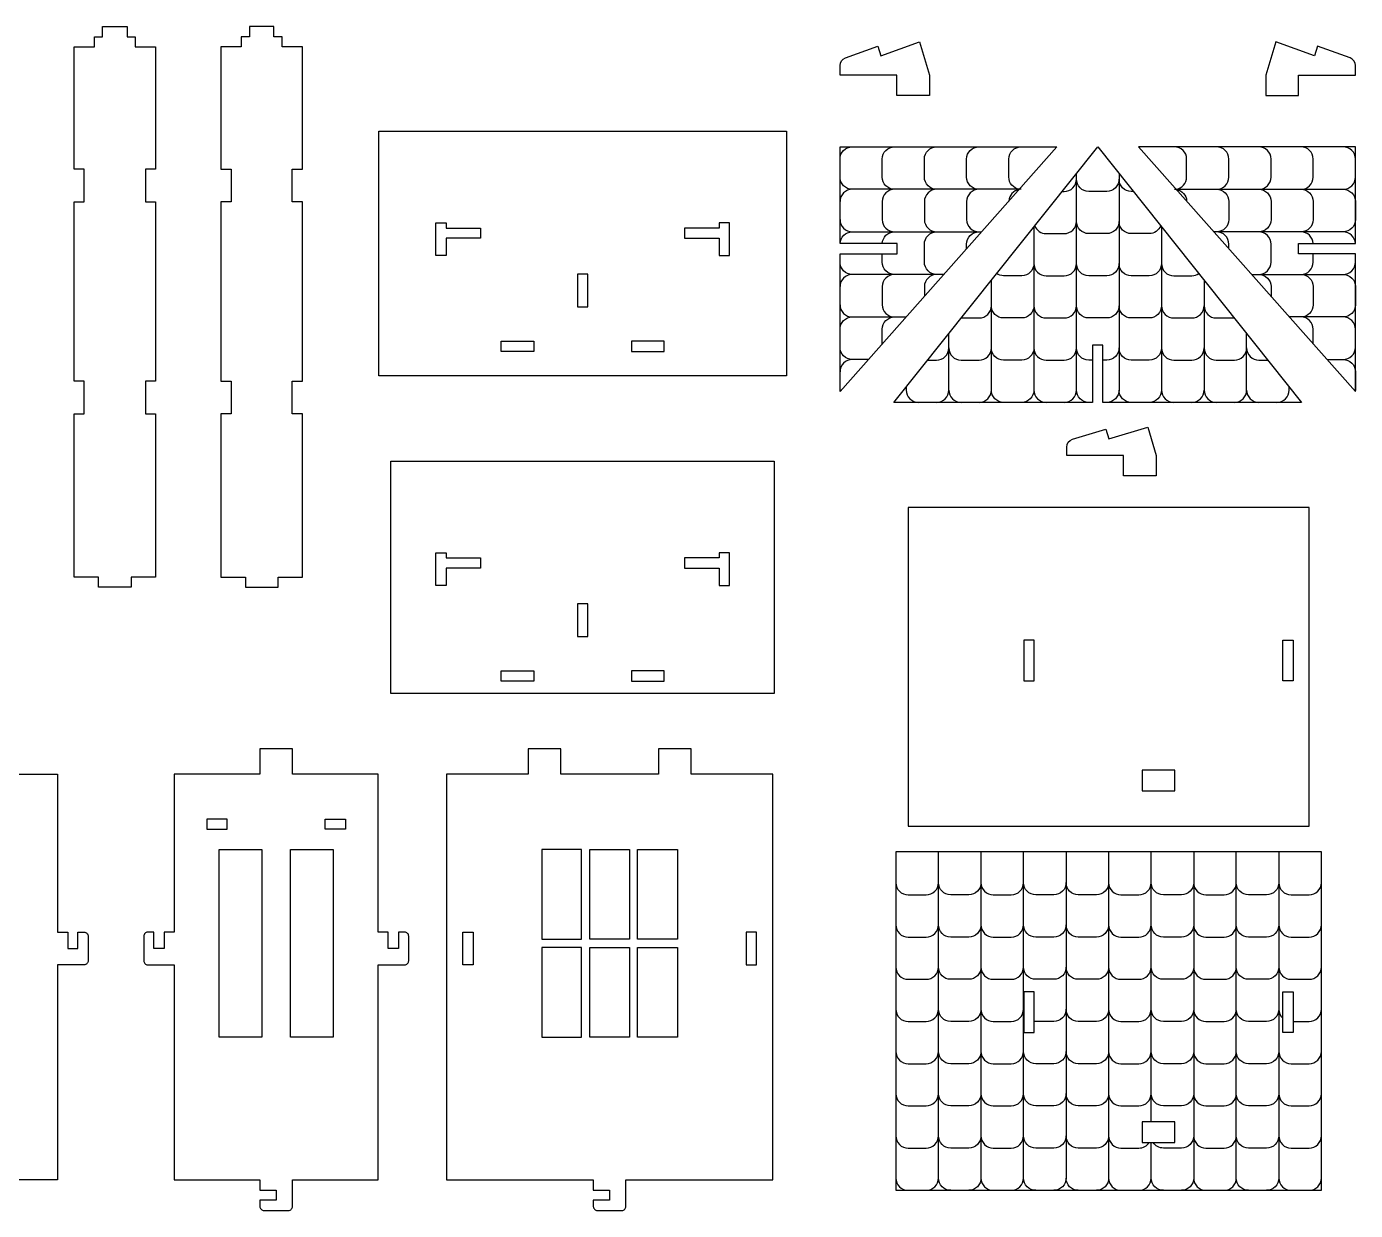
# Model space of a CAD drawing. Extents: x -798 to 1523, y 1114 to 3070.
# Drawn here: x 735 to 1518, y 1114 to 1811 of the extents above; entities that cross this region are included whole.
import ezdxf

# ---------------------------------------------------------------- set-up
doc = ezdxf.new("R2010")
doc.units = 0
doc.header["$MEASUREMENT"] = 0
doc.layers.add('LAYER1', color=18, linetype='CONTINUOUS')

msp = doc.modelspace()

# ---------------------------------------------------------------- linework, layer by layer
at = {"layer": 'LAYER1'}
for points in [[(811.39, 1727.25), (805.39, 1727.25), (805.39, 1708.05), (811.39, 1708.05), (811.39, 1602.45), (805.39, 1602.45), (805.39, 1583.25), (811.39, 1583.25), (811.39, 1487.25), (796.99, 1487.25), (796.99, 1481.25), (777.79, 1481.25), (777.79, 1487.25), (763.39, 1487.25), (763.39, 1583.25), (769.39, 1583.25), (769.39, 1602.45), (763.39, 1602.45), (763.39, 1708.05), (769.39, 1708.05), (769.39, 1727.25), (763.39, 1727.25), (763.39, 1799.25), (775.39, 1799.25), (775.39, 1805.25), (780.19, 1805.25), (780.19, 1811.25), (794.59, 1811.25), (794.59, 1805.25), (799.39, 1805.25), (799.39, 1799.25), (811.39, 1799.25)], [(849.83, 1727.25), (855.83, 1727.25), (855.83, 1708.05), (849.83, 1708.05), (849.83, 1602.45), (855.83, 1602.45), (855.83, 1583.25), (849.83, 1583.25), (849.83, 1487.25), (864.23, 1487.25), (864.23, 1481.25), (883.43, 1481.25), (883.43, 1487.25), (897.83, 1487.25), (897.83, 1583.25), (891.83, 1583.25), (891.83, 1602.45), (897.83, 1602.45), (897.83, 1708.05), (891.83, 1708.05), (891.83, 1727.25), (897.83, 1727.25), (897.83, 1799.25), (885.83, 1799.25), (885.83, 1805.25), (881.03, 1805.25), (881.03, 1811.25), (866.63, 1811.25), (866.63, 1805.25), (861.83, 1805.25), (861.83, 1799.25), (849.83, 1799.25)], [(942.74, 1749.64), (1182.74, 1749.64), (1182.74, 1605.64), (942.74, 1605.64)], [(1214.29, 1677.5), (1247.89, 1677.5), (1247.89, 1683.5), (1214.29, 1683.5), (1214.29, 1740.5), (1341.99, 1740.5), (1214.29, 1596.5)], [(1245.99, 1590.04), (1365.99, 1740.5), (1485.99, 1590.04), (1368.99, 1590.04), (1368.99, 1623.64), (1362.99, 1623.64), (1362.99, 1590.04)], [(1517.69, 1677.5), (1484.09, 1677.5), (1484.09, 1683.5), (1517.69, 1683.5), (1517.69, 1740.5), (1389.99, 1740.5), (1517.69, 1596.5)], [(982.34, 1692.64), (1002.65, 1692.64), (1002.65, 1686.64), (982.34, 1686.64), (982.34, 1676.44), (976.34, 1676.44), (976.34, 1695.64), (982.34, 1695.64)], [(1143.14, 1692.64), (1122.82, 1692.64), (1122.82, 1686.64), (1143.14, 1686.64), (1143.14, 1676.44), (1149.14, 1676.44), (1149.14, 1695.64), (1143.14, 1695.64)], [(1065.74, 1665.55), (1059.74, 1665.55), (1059.74, 1646.35), (1065.74, 1646.35)], [(1014.74, 1620.04), (1014.74, 1626.04), (1033.94, 1626.04), (1033.94, 1620.04)], [(1110.74, 1620.04), (1110.74, 1626.04), (1091.54, 1626.04), (1091.54, 1620.04)], [(949.94, 1555.52), (1175.54, 1555.52), (1175.54, 1418.72), (949.94, 1418.72)], [(1490.55, 1528.22), (1254.37, 1528.22), (1254.37, 1340.54), (1490.55, 1340.54)], [(982.34, 1498.52), (1002.65, 1498.52), (1002.65, 1492.52), (982.34, 1492.52), (982.34, 1482.32), (976.34, 1482.32), (976.34, 1501.52), (982.34, 1501.52)], [(1143.14, 1498.52), (1122.82, 1498.52), (1122.82, 1492.52), (1143.14, 1492.52), (1143.14, 1482.32), (1149.14, 1482.32), (1149.14, 1501.52), (1143.14, 1501.52)], [(1065.74, 1471.44), (1059.74, 1471.44), (1059.74, 1452.24), (1065.74, 1452.24)], [(1328.55, 1450.13), (1322.55, 1450.13), (1322.55, 1426.13), (1328.55, 1426.13)], [(1474.95, 1450.13), (1480.95, 1450.13), (1480.95, 1426.13), (1474.95, 1426.13)], [(1014.74, 1425.92), (1014.74, 1431.92), (1033.94, 1431.92), (1033.94, 1425.92)], [(1110.74, 1425.92), (1110.74, 1431.92), (1091.54, 1431.92), (1091.54, 1425.92)], [(1392.15, 1361.44), (1411.35, 1361.44), (1411.35, 1373.64), (1392.15, 1373.64)], [(841.58, 1338.79), (853.58, 1338.79), (853.58, 1344.79), (841.58, 1344.79)], [(923.18, 1338.79), (911.18, 1338.79), (911.18, 1344.79), (923.18, 1344.79)], [(873.98, 1216.39), (848.78, 1216.39), (848.78, 1326.79), (873.98, 1326.79)], [(915.98, 1216.39), (890.78, 1216.39), (890.78, 1326.79), (915.98, 1326.79)], [(1062.16, 1326.79), (1038.76, 1326.79), (1038.76, 1273.99), (1062.16, 1273.99)], [(1090.36, 1273.99), (1066.96, 1273.99), (1066.96, 1326.79), (1090.36, 1326.79)], [(1095.16, 1326.79), (1118.56, 1326.79), (1118.56, 1273.99), (1095.16, 1273.99)], [(1247.17, 1126.25), (1497.75, 1126.25), (1497.75, 1325.45), (1247.17, 1325.45)], [(992.26, 1278.19), (998.26, 1278.19), (998.26, 1258.99), (992.26, 1258.99)], [(1165.06, 1278.19), (1159.06, 1278.19), (1159.06, 1258.99), (1165.06, 1258.99)], [(1062.16, 1269.19), (1038.76, 1269.19), (1038.76, 1216.39), (1062.16, 1216.39)], [(1090.36, 1216.39), (1066.96, 1216.39), (1066.96, 1269.19), (1090.36, 1269.19)], [(1095.16, 1269.19), (1118.56, 1269.19), (1118.56, 1216.39), (1095.16, 1216.39)], [(1328.55, 1243.04), (1322.55, 1243.04), (1322.55, 1219.04), (1328.55, 1219.04)], [(1474.95, 1243.04), (1480.95, 1243.04), (1480.95, 1219.04), (1474.95, 1219.04)], [(1392.15, 1154.35), (1411.35, 1154.35), (1411.35, 1166.55), (1392.15, 1166.55)]]:
    msp.add_lwpolyline(points, close=True, dxfattribs=at)
for points in [[(1214.29, 1782.67), (1214.29, 1788.32, -0.315299), (1217.45, 1792.83), (1236.63, 1799.81), (1238.37, 1794.06), (1261.06, 1802.31), (1267, 1782.67), (1267, 1770.67), (1247.8, 1770.67), (1247.8, 1782.67)], [(1517.69, 1782.67), (1517.69, 1788.32, 0.315299), (1514.54, 1792.83), (1495.35, 1799.81), (1493.61, 1794.06), (1470.93, 1802.31), (1464.98, 1782.67), (1464.98, 1770.67), (1484.18, 1770.67), (1484.18, 1782.67)], [(1347.73, 1558.83), (1347.73, 1563.72, -0.330467), (1351.14, 1568.31), (1370.7, 1574.24), (1372.44, 1568.5), (1395.41, 1575.45), (1400.45, 1558.83), (1400.45, 1546.83), (1381.25, 1546.83), (1381.25, 1558.83)], [(891.98, 1371.19), (891.98, 1386.19), (872.78, 1386.19), (872.78, 1371.19), (822.38, 1371.19), (822.38, 1278.19), (816.38, 1278.19), (816.38, 1268.59), (810.38, 1268.59), (810.38, 1278.19), (806.78, 1278.19, 0.414214), (804.38, 1275.79), (804.38, 1261.39, 0.414214), (806.78, 1258.99), (822.38, 1258.99), (822.38, 1132.39), (872.78, 1132.39), (872.78, 1126.39), (882.38, 1126.39), (882.38, 1120.39), (872.78, 1120.39), (872.78, 1116.79, 0.414214), (875.18, 1114.39), (889.58, 1114.39, 0.414214), (891.98, 1116.79), (891.98, 1132.39), (942.38, 1132.39), (942.38, 1258.99), (957.98, 1258.99, 0.414214), (960.38, 1261.39), (960.38, 1275.79, 0.414214), (957.98, 1278.19), (954.38, 1278.19), (954.38, 1268.59), (948.38, 1268.59), (948.38, 1278.19), (942.38, 1278.19), (942.38, 1371.19)], [(1107.46, 1371.19), (1049.86, 1371.19), (1049.86, 1386.19), (1030.66, 1386.19), (1030.66, 1371.19), (982.66, 1371.19), (982.66, 1132.39), (1069.06, 1132.39), (1069.06, 1126.39), (1078.66, 1126.39), (1078.66, 1120.39), (1069.06, 1120.39), (1069.06, 1116.79, 0.414214), (1071.46, 1114.39), (1085.86, 1114.39, 0.414214), (1088.26, 1116.79), (1088.26, 1132.39), (1174.66, 1132.39), (1174.66, 1371.19), (1126.66, 1371.19), (1126.66, 1386.19), (1107.46, 1386.19)]]:
    msp.add_lwpolyline(points, format="xyb", close=True, dxfattribs=at)
for points in [[(1214.29, 1733.3, -0.414214), (1221.49, 1740.5)], [(1246.33, 1715.46, -0.414214), (1239.13, 1722.66), (1239.13, 1733.3, -0.414214), (1246.33, 1740.5)], [(1271.17, 1715.46, -0.414214), (1263.97, 1722.66), (1263.97, 1733.3, -0.414214), (1271.17, 1740.5)], [(1296.01, 1715.46, -0.414214), (1288.81, 1722.66), (1288.81, 1733.3, -0.414214), (1296.01, 1740.5)], [(1319.84, 1715.53, -0.373636), (1313.65, 1722.66), (1313.65, 1733.3, -0.414214), (1320.85, 1740.5)], [(1412.14, 1715.53, 0.373636), (1418.33, 1722.66), (1418.33, 1733.3, 0.414214), (1411.13, 1740.5)], [(1435.97, 1715.46, 0.414214), (1443.17, 1722.66), (1443.17, 1733.3, 0.414214), (1435.97, 1740.5)], [(1460.81, 1715.46, 0.414214), (1468.01, 1722.66), (1468.01, 1733.3, 0.414214), (1460.81, 1740.5)], [(1485.65, 1715.46), (1510.49, 1715.46, 0.414214), (1517.69, 1722.66), (1517.69, 1733.3, 0.414214), (1510.49, 1740.5), (1485.65, 1740.5)], [(1485.65, 1715.46, 0.414214), (1492.85, 1722.66), (1492.85, 1733.3, 0.414214), (1485.65, 1740.5)], [(1320.85, 1715.46), (1221.49, 1715.46, -0.414214), (1214.29, 1722.66)], [(1345.05, 1714.24), (1346.27, 1714.24, 0.414214), (1353.47, 1721.44)], [(1360.67, 1590.04, -0.414214), (1353.47, 1597.24), (1353.47, 1724.8)], [(1378.52, 1721.44, -0.414214), (1371.32, 1714.24), (1360.67, 1714.24, -0.414214), (1353.47, 1721.44)], [(1378.52, 1724.8), (1378.52, 1597.24, -0.414214), (1371.32, 1590.04)], [(1386.94, 1714.24), (1385.72, 1714.24, -0.414214), (1378.52, 1721.44)], [(1221.49, 1715.46, 0.414214), (1214.29, 1708.26)], [(1246.33, 1715.46, 0.414214), (1239.13, 1708.26), (1239.13, 1697.61, 0.414214), (1246.33, 1690.41)], [(1271.17, 1715.46, 0.414214), (1263.97, 1708.26), (1263.97, 1697.61, 0.414214), (1271.17, 1690.41)], [(1296.01, 1715.46, 0.414214), (1288.81, 1708.26), (1288.81, 1697.61, 0.414214), (1296.01, 1690.41)], [(1319.7, 1715.36, 0.356207), (1313.66, 1708.55)], [(1412.29, 1715.36, -0.356207), (1418.33, 1708.55)], [(1435.97, 1715.46, -0.414214), (1443.17, 1708.26), (1443.17, 1697.61, -0.414214), (1435.97, 1690.41)], [(1460.81, 1715.46, -0.414214), (1468.01, 1708.26), (1468.01, 1697.61, -0.414214), (1460.81, 1690.41)], [(1485.65, 1715.46), (1510.49, 1715.46, -0.414214), (1517.69, 1708.26), (1517.69, 1697.61, -0.414214), (1510.49, 1690.41), (1485.65, 1690.41)], [(1485.65, 1715.46, -0.414214), (1492.85, 1708.26), (1492.85, 1697.61, -0.414214), (1485.65, 1690.41)], [(1214.29, 1697.61, 0.414214), (1221.49, 1690.41)], [(1214.3, 1683.5, -0.402258), (1221.49, 1690.41), (1297.57, 1690.41)], [(1239.14, 1683.5, -0.402258), (1246.33, 1690.41)], [(1271.17, 1665.36, -0.414214), (1263.97, 1672.56), (1263.97, 1683.21, -0.414214), (1271.17, 1690.41)], [(1288.81, 1680.53), (1288.81, 1683.21, -0.414214), (1296.01, 1690.41)], [(1328.42, 1693.39), (1328.42, 1597.24, -0.414214), (1321.22, 1590.04)], [(1328.91, 1694, 0.309756), (1335.62, 1689.4), (1346.27, 1689.4, 0.414214), (1353.47, 1696.6)], [(1378.52, 1696.6, -0.414214), (1371.32, 1689.4), (1360.67, 1689.4, -0.414214), (1353.47, 1696.6)], [(1403.08, 1694, -0.309756), (1396.36, 1689.4), (1385.72, 1689.4, -0.414214), (1378.52, 1696.6)], [(1403.56, 1693.39), (1403.56, 1597.24, 0.414214), (1410.76, 1590.04)], [(1443.17, 1680.53), (1443.17, 1683.21, 0.414214), (1435.97, 1690.41)], [(1460.81, 1665.36, 0.414214), (1468.01, 1672.56), (1468.01, 1683.21, 0.414214), (1460.81, 1690.41)], [(1517.69, 1683.5, 0.402258), (1510.49, 1690.41), (1485.65, 1690.41)], [(1492.85, 1683.5, 0.402258), (1485.65, 1690.41)], [(1246.33, 1665.36, -0.414214), (1239.13, 1672.56), (1239.13, 1677.5)], [(1485.65, 1665.36), (1510.49, 1665.36, 0.414214), (1517.69, 1672.56), (1517.69, 1677.5)], [(1485.65, 1665.36, 0.414214), (1492.85, 1672.56), (1492.85, 1677.5)], [(1275.35, 1665.36), (1221.49, 1665.36, -0.414214), (1214.29, 1672.56)], [(1328.42, 1671.76, -0.414214), (1321.22, 1664.56), (1310.57, 1664.56, -0.153351), (1306.46, 1665.85)], [(1328.42, 1671.76, 0.414214), (1335.62, 1664.56), (1346.27, 1664.56, 0.414214), (1353.47, 1671.76)], [(1378.52, 1671.76, -0.414214), (1371.32, 1664.56), (1360.67, 1664.56, -0.414214), (1353.47, 1671.76)], [(1403.56, 1671.76, -0.414214), (1396.36, 1664.56), (1385.72, 1664.56, -0.414214), (1378.52, 1671.76)], [(1403.56, 1671.76, 0.414214), (1410.76, 1664.56), (1421.41, 1664.56, 0.153351), (1425.53, 1665.85)], [(1221.49, 1665.36, 0.414214), (1214.29, 1658.16)], [(1246.33, 1665.36, 0.414214), (1239.13, 1658.16), (1239.13, 1647.51, 0.414214), (1246.33, 1640.31)], [(1271.17, 1665.36, 0.414214), (1263.97, 1658.16), (1263.97, 1652.52)], [(1310.57, 1590.04, -0.414214), (1303.37, 1597.24), (1303.37, 1661.99)], [(1428.61, 1661.99), (1428.61, 1597.24, 0.414214), (1435.81, 1590.04)], [(1460.81, 1665.36, -0.414214), (1468.01, 1658.16), (1468.01, 1652.52)], [(1485.65, 1665.36), (1510.49, 1665.36, -0.414214), (1517.69, 1658.16), (1517.69, 1647.51, -0.414214), (1510.49, 1640.31), (1485.65, 1640.31)], [(1485.65, 1665.36, -0.414214), (1492.85, 1658.16), (1492.85, 1647.51, -0.414214), (1485.65, 1640.31)], [(1214.29, 1647.51, 0.414214), (1221.49, 1640.31), (1253.14, 1640.31)], [(1285.61, 1639.72), (1296.17, 1639.72, 0.414214), (1303.37, 1646.92)], [(1328.42, 1646.92, -0.414214), (1321.22, 1639.72), (1310.57, 1639.72, -0.414214), (1303.37, 1646.92)], [(1328.42, 1646.92, 0.414214), (1335.62, 1639.72), (1346.27, 1639.72, 0.414214), (1353.47, 1646.92)], [(1378.52, 1646.92, -0.414214), (1371.32, 1639.72), (1360.67, 1639.72, -0.414214), (1353.47, 1646.92)], [(1403.56, 1646.92, -0.414214), (1396.36, 1639.72), (1385.72, 1639.72, -0.414214), (1378.52, 1646.92)], [(1403.56, 1646.92, 0.414214), (1410.76, 1639.72), (1421.41, 1639.72, 0.414214), (1428.61, 1646.92)], [(1428.61, 1646.92, 0.414214), (1435.81, 1639.72), (1446.37, 1639.72)], [(1214.29, 1633.11, -0.414214), (1221.49, 1640.31)], [(1239.13, 1624.51), (1239.13, 1633.11, -0.414214), (1246.33, 1640.31)], [(1492.85, 1624.51), (1492.85, 1633.11, 0.414214), (1485.65, 1640.31), (1478.84, 1640.31)], [(1501.06, 1615.27), (1510.49, 1615.27, 0.414214), (1517.69, 1622.47), (1517.69, 1633.11, 0.414214), (1510.49, 1640.31), (1485.65, 1640.31)], [(1271.13, 1590.04, 0.414214), (1278.33, 1597.24), (1278.33, 1630.58)], [(1446.46, 1590.04, 0.414214), (1453.66, 1597.24), (1453.66, 1630.58)], [(1221.49, 1615.27, -0.414214), (1214.29, 1622.47)], [(1265.8, 1614.88), (1271.13, 1614.88, 0.414214), (1278.33, 1622.08)], [(1278.33, 1622.08, 0.414214), (1285.53, 1614.88), (1296.17, 1614.88, 0.414214), (1303.37, 1622.08)], [(1328.42, 1622.08, -0.414214), (1321.22, 1614.88), (1310.57, 1614.88, -0.414214), (1303.37, 1622.08)], [(1328.42, 1622.08, 0.414214), (1335.62, 1614.88), (1346.27, 1614.88, 0.414214), (1353.47, 1622.08)], [(1362.99, 1614.88), (1360.67, 1614.88, -0.414214), (1353.47, 1622.08)], [(1378.52, 1622.08, -0.414214), (1371.32, 1614.88), (1368.99, 1614.88)], [(1403.56, 1622.08, -0.414214), (1396.36, 1614.88), (1385.72, 1614.88, -0.414214), (1378.52, 1622.08)], [(1403.56, 1622.08, 0.414214), (1410.76, 1614.88), (1421.41, 1614.88, 0.414214), (1428.61, 1622.08)], [(1428.61, 1622.08, 0.414214), (1435.81, 1614.88), (1446.46, 1614.88, 0.414214), (1453.66, 1622.08)], [(1453.66, 1622.08, 0.414214), (1460.86, 1614.88), (1466.18, 1614.88)], [(1230.93, 1615.27), (1221.49, 1615.27, 0.414214), (1214.29, 1608.07)], [(1501.06, 1615.27), (1510.49, 1615.27, -0.414214), (1517.69, 1608.07), (1517.69, 1597.42, -0.029842), (1517.64, 1596.56)], [(1214.29, 1597.42, 0.029842), (1214.34, 1596.56)], [(1253.28, 1599.18), (1253.28, 1597.24, 0.414214), (1260.48, 1590.04)], [(1278.33, 1597.24, 0.414214), (1285.53, 1590.04)], [(1296.17, 1590.04, 0.414214), (1303.37, 1597.24)], [(1328.42, 1597.24, 0.414214), (1335.62, 1590.04)], [(1346.27, 1590.04, 0.414214), (1353.47, 1597.24)], [(1385.72, 1590.04, -0.414214), (1378.52, 1597.24)], [(1403.56, 1597.24, -0.414214), (1396.36, 1590.04)], [(1421.41, 1590.04, 0.414214), (1428.61, 1597.24)], [(1453.66, 1597.24, 0.414214), (1460.86, 1590.04)], [(1471.51, 1590.04, 0.414214), (1478.71, 1597.24), (1478.71, 1599.18)], [(703.28, 1371.19), (753.68, 1371.19), (753.68, 1278.19), (759.68, 1278.19), (759.68, 1268.59), (765.68, 1268.59), (765.68, 1278.19), (769.28, 1278.19, -0.414214), (771.68, 1275.79), (771.68, 1261.39, -0.414214), (769.28, 1258.99), (753.68, 1258.99), (753.68, 1132.39), (703.28, 1132.39)], [(1297.26, 1257.65, -0.414214), (1290.06, 1250.45), (1279.42, 1250.45, -0.414214), (1272.22, 1257.65), (1272.22, 1325.45)], [(1297.26, 1325.45), (1297.26, 1257.65, 0.414214), (1304.46, 1250.45), (1315.11, 1250.45, 0.414214), (1322.31, 1257.65), (1322.31, 1325.45)], [(1347.36, 1325.45), (1347.36, 1257.65, -0.414214), (1340.16, 1250.45), (1329.51, 1250.45, -0.414214), (1322.31, 1257.65)], [(1372.41, 1325.45), (1372.41, 1257.65, -0.414214), (1365.21, 1250.45), (1354.56, 1250.45, -0.414214), (1347.36, 1257.65)], [(1422.5, 1257.65, -0.414214), (1415.3, 1250.45), (1404.65, 1250.45, -0.414214), (1397.45, 1257.65), (1397.45, 1325.45)], [(1422.5, 1325.45), (1422.5, 1257.65, 0.414214), (1429.7, 1250.45), (1440.35, 1250.45, 0.414214), (1447.55, 1257.65), (1447.55, 1325.45)], [(1472.6, 1325.45), (1472.6, 1257.65, -0.414214), (1465.4, 1250.45), (1454.75, 1250.45, -0.414214), (1447.55, 1257.65)], [(1472.6, 1257.65, 0.414214), (1479.8, 1250.45), (1490.44, 1250.45, 0.414214), (1497.64, 1257.65), (1497.64, 1325.45)], [(1247.17, 1307.33, 0.414214), (1254.37, 1300.13), (1265.02, 1300.13, 0.414214), (1272.22, 1307.33)], [(1297.26, 1307.33, -0.414214), (1290.06, 1300.13), (1279.42, 1300.13, -0.414214), (1272.22, 1307.33)], [(1297.26, 1307.33, 0.414214), (1304.46, 1300.13), (1315.11, 1300.13, 0.414214), (1322.31, 1307.33)], [(1347.36, 1307.33, -0.414214), (1340.16, 1300.13), (1329.51, 1300.13, -0.414214), (1322.31, 1307.33)], [(1372.41, 1307.33, -0.414214), (1365.21, 1300.13), (1354.56, 1300.13, -0.414214), (1347.36, 1307.33)], [(1372.41, 1307.33, 0.414214), (1379.61, 1300.13), (1390.25, 1300.13, 0.414214), (1397.45, 1307.33)], [(1422.5, 1307.33, -0.414214), (1415.3, 1300.13), (1404.65, 1300.13, -0.414214), (1397.45, 1307.33)], [(1422.5, 1307.33, 0.414214), (1429.7, 1300.13), (1440.35, 1300.13, 0.414214), (1447.55, 1307.33)], [(1472.6, 1307.33, -0.414214), (1465.4, 1300.13), (1454.75, 1300.13, -0.414214), (1447.55, 1307.33)], [(1472.6, 1307.33, 0.414214), (1479.8, 1300.13), (1490.44, 1300.13, 0.414214), (1497.64, 1307.33)], [(1247.17, 1282.49, 0.414214), (1254.37, 1275.29), (1265.02, 1275.29, 0.414214), (1272.22, 1282.49)], [(1297.26, 1282.49, -0.414214), (1290.06, 1275.29), (1279.42, 1275.29, -0.414214), (1272.22, 1282.49)], [(1297.26, 1282.49, 0.414214), (1304.46, 1275.29), (1315.11, 1275.29, 0.414214), (1322.31, 1282.49)], [(1347.36, 1282.49, -0.414214), (1340.16, 1275.29), (1329.51, 1275.29, -0.414214), (1322.31, 1282.49)], [(1372.41, 1282.49, -0.414214), (1365.21, 1275.29), (1354.56, 1275.29, -0.414214), (1347.36, 1282.49)], [(1372.41, 1282.49, 0.414214), (1379.61, 1275.29), (1390.25, 1275.29, 0.414214), (1397.45, 1282.49)], [(1422.5, 1282.49, -0.414214), (1415.3, 1275.29), (1404.65, 1275.29, -0.414214), (1397.45, 1282.49)], [(1422.5, 1282.49, 0.414214), (1429.7, 1275.29), (1440.35, 1275.29, 0.414214), (1447.55, 1282.49)], [(1472.6, 1282.49, -0.414214), (1465.4, 1275.29), (1454.75, 1275.29, -0.414214), (1447.55, 1282.49)], [(1472.6, 1282.49, 0.414214), (1479.8, 1275.29), (1490.44, 1275.29, 0.414214), (1497.64, 1282.49)], [(1247.17, 1257.65, 0.414214), (1254.37, 1250.45), (1265.02, 1250.45, 0.414214), (1272.22, 1257.65)], [(1265.02, 1126.25, 0.414214), (1272.22, 1133.45), (1272.22, 1257.49)], [(1297.26, 1257.49), (1297.26, 1133.45, 0.414214), (1304.46, 1126.25)], [(1315.11, 1126.25, 0.414214), (1322.31, 1133.45), (1322.31, 1257.49)], [(1347.36, 1257.49), (1347.36, 1133.45, -0.414214), (1340.16, 1126.25)], [(1372.41, 1257.65, 0.414214), (1379.61, 1250.45), (1390.25, 1250.45, 0.414214), (1397.45, 1257.65)], [(1372.41, 1257.49), (1372.41, 1133.45, 0.414214), (1379.61, 1126.25)], [(1422.5, 1257.49), (1422.5, 1133.45, 0.414214), (1429.7, 1126.25)], [(1454.75, 1126.25, -0.414214), (1447.55, 1133.45), (1447.55, 1257.49)], [(1472.6, 1257.49), (1472.6, 1133.45, -0.414214), (1465.4, 1126.25)], [(1490.44, 1126.25, 0.414214), (1497.64, 1133.45), (1497.64, 1257.49)], [(1247.17, 1232.81, 0.414214), (1254.37, 1225.61), (1265.02, 1225.61, 0.414214), (1272.22, 1232.81)], [(1297.26, 1232.81, -0.414214), (1290.06, 1225.61), (1279.42, 1225.61, -0.414214), (1272.22, 1232.81)], [(1297.26, 1232.81, 0.414214), (1304.46, 1225.61), (1315.11, 1225.61, 0.414214), (1322.31, 1232.81)], [(1322.55, 1230.97, -0.064722), (1322.31, 1232.81)], [(1347.36, 1232.81, -0.414214), (1340.16, 1225.61), (1329.51, 1225.61, -0.033471), (1328.55, 1225.67)], [(1372.41, 1232.81, -0.414214), (1365.21, 1225.61), (1354.56, 1225.61, -0.414214), (1347.36, 1232.81)], [(1372.41, 1232.81, 0.414214), (1379.61, 1225.61), (1390.25, 1225.61, 0.414214), (1397.45, 1232.81)], [(1422.5, 1232.81, -0.414214), (1415.3, 1225.61), (1404.65, 1225.61, -0.414214), (1397.45, 1232.81)], [(1422.5, 1232.81, 0.414214), (1429.7, 1225.61), (1440.35, 1225.61, 0.414214), (1447.55, 1232.81)], [(1472.6, 1232.81, -0.414214), (1465.4, 1225.61), (1454.75, 1225.61, -0.414214), (1447.55, 1232.81)], [(1472.6, 1232.81, 0.211181), (1474.95, 1227.49)], [(1480.95, 1225.61), (1490.44, 1225.61, 0.414214), (1497.64, 1232.81)], [(1247.17, 1207.97, 0.414214), (1254.37, 1200.77), (1265.02, 1200.77, 0.414214), (1272.22, 1207.97)], [(1297.26, 1207.97, -0.414214), (1290.06, 1200.77), (1279.42, 1200.77, -0.414214), (1272.22, 1207.97)], [(1297.26, 1207.97, 0.414214), (1304.46, 1200.77), (1315.11, 1200.77, 0.414214), (1322.31, 1207.97)], [(1347.36, 1207.97, -0.414214), (1340.16, 1200.77), (1329.51, 1200.77, -0.414214), (1322.31, 1207.97)], [(1372.41, 1207.97, -0.414214), (1365.21, 1200.77), (1354.56, 1200.77, -0.414214), (1347.36, 1207.97)], [(1372.41, 1207.97, 0.414214), (1379.61, 1200.77), (1390.25, 1200.77, 0.414214), (1397.45, 1207.97)], [(1422.5, 1207.97, -0.414214), (1415.3, 1200.77), (1404.65, 1200.77, -0.414214), (1397.45, 1207.97)], [(1422.5, 1207.97, 0.414214), (1429.7, 1200.77), (1440.35, 1200.77, 0.414214), (1447.55, 1207.97)], [(1472.6, 1207.97, -0.414214), (1465.4, 1200.77), (1454.75, 1200.77, -0.414214), (1447.55, 1207.97)], [(1472.6, 1207.97, 0.414214), (1479.8, 1200.77), (1490.44, 1200.77, 0.414214), (1497.64, 1207.97)], [(1247.17, 1183.13, 0.414214), (1254.37, 1175.93), (1265.02, 1175.93, 0.414214), (1272.22, 1183.13)], [(1297.26, 1183.13, -0.414214), (1290.06, 1175.93), (1279.42, 1175.93, -0.414214), (1272.22, 1183.13)], [(1297.26, 1183.13, 0.414214), (1304.46, 1175.93), (1315.11, 1175.93, 0.414214), (1322.31, 1183.13)], [(1347.36, 1183.13, -0.414214), (1340.16, 1175.93), (1329.51, 1175.93, -0.414214), (1322.31, 1183.13)], [(1372.41, 1183.13, -0.414214), (1365.21, 1175.93), (1354.56, 1175.93, -0.414214), (1347.36, 1183.13)], [(1372.41, 1183.13, 0.414214), (1379.61, 1175.93), (1390.25, 1175.93, 0.414214), (1397.45, 1183.13)], [(1422.5, 1183.13, -0.414214), (1415.3, 1175.93), (1404.65, 1175.93, -0.414214), (1397.45, 1183.13)], [(1422.5, 1183.13, 0.414214), (1429.7, 1175.93), (1440.35, 1175.93, 0.414214), (1447.55, 1183.13)], [(1472.6, 1183.13, -0.414214), (1465.4, 1175.93), (1454.75, 1175.93, -0.414214), (1447.55, 1183.13)], [(1472.6, 1183.13, 0.414214), (1479.8, 1175.93), (1490.44, 1175.93, 0.414214), (1497.64, 1183.13)], [(1247.17, 1158.29, 0.414214), (1254.37, 1151.09), (1265.02, 1151.09, 0.414214), (1272.22, 1158.29)], [(1297.26, 1158.29, -0.414214), (1290.06, 1151.09), (1279.42, 1151.09, -0.414214), (1272.22, 1158.29)], [(1297.26, 1158.29, 0.414214), (1304.46, 1151.09), (1315.11, 1151.09, 0.414214), (1322.31, 1158.29)], [(1347.36, 1158.29, -0.414214), (1340.16, 1151.09), (1329.51, 1151.09, -0.414214), (1322.31, 1158.29)], [(1372.41, 1158.29, -0.414214), (1365.21, 1151.09), (1354.56, 1151.09, -0.414214), (1347.36, 1158.29)], [(1372.41, 1158.29, 0.414214), (1379.61, 1151.09), (1390.25, 1151.09, 0.253048), (1396.28, 1154.35)], [(1422.5, 1158.29, -0.414214), (1415.3, 1151.09), (1404.65, 1151.09, -0.253048), (1398.63, 1154.35)], [(1422.5, 1158.29, 0.414214), (1429.7, 1151.09), (1440.35, 1151.09, 0.414214), (1447.55, 1158.29)], [(1472.6, 1158.29, -0.414214), (1465.4, 1151.09), (1454.75, 1151.09, -0.414214), (1447.55, 1158.29)], [(1472.6, 1158.29, 0.414214), (1479.8, 1151.09), (1490.44, 1151.09, 0.414214), (1497.64, 1158.29)], [(1404.65, 1126.25, -0.414214), (1397.45, 1133.45), (1397.45, 1154.35)], [(1247.17, 1133.45, 0.414214), (1254.37, 1126.25)], [(1279.42, 1126.25, -0.414214), (1272.22, 1133.45)], [(1297.26, 1133.45, -0.414214), (1290.06, 1126.25)], [(1329.51, 1126.25, -0.414214), (1322.31, 1133.45)], [(1354.56, 1126.25, -0.414214), (1347.36, 1133.45)], [(1372.41, 1133.45, -0.414214), (1365.21, 1126.25)], [(1390.25, 1126.25, 0.414214), (1397.45, 1133.45)], [(1422.5, 1133.45, -0.414214), (1415.3, 1126.25)], [(1440.35, 1126.25, 0.414214), (1447.55, 1133.45)], [(1472.6, 1133.45, 0.414214), (1479.8, 1126.25)]]:
    msp.add_lwpolyline(points, format="xyb", dxfattribs=at)
for points in [[(1485.65, 1740.5), (1389.99, 1740.5)], [(1411.13, 1715.46), (1485.65, 1715.46)], [(1485.65, 1690.41), (1434.42, 1690.41)], [(1456.63, 1665.36), (1485.65, 1665.36)], [(1397.45, 1166.55), (1397.45, 1257.49)]]:
    msp.add_lwpolyline(points, dxfattribs=at)

doc.saveas('drawing.dxf')
